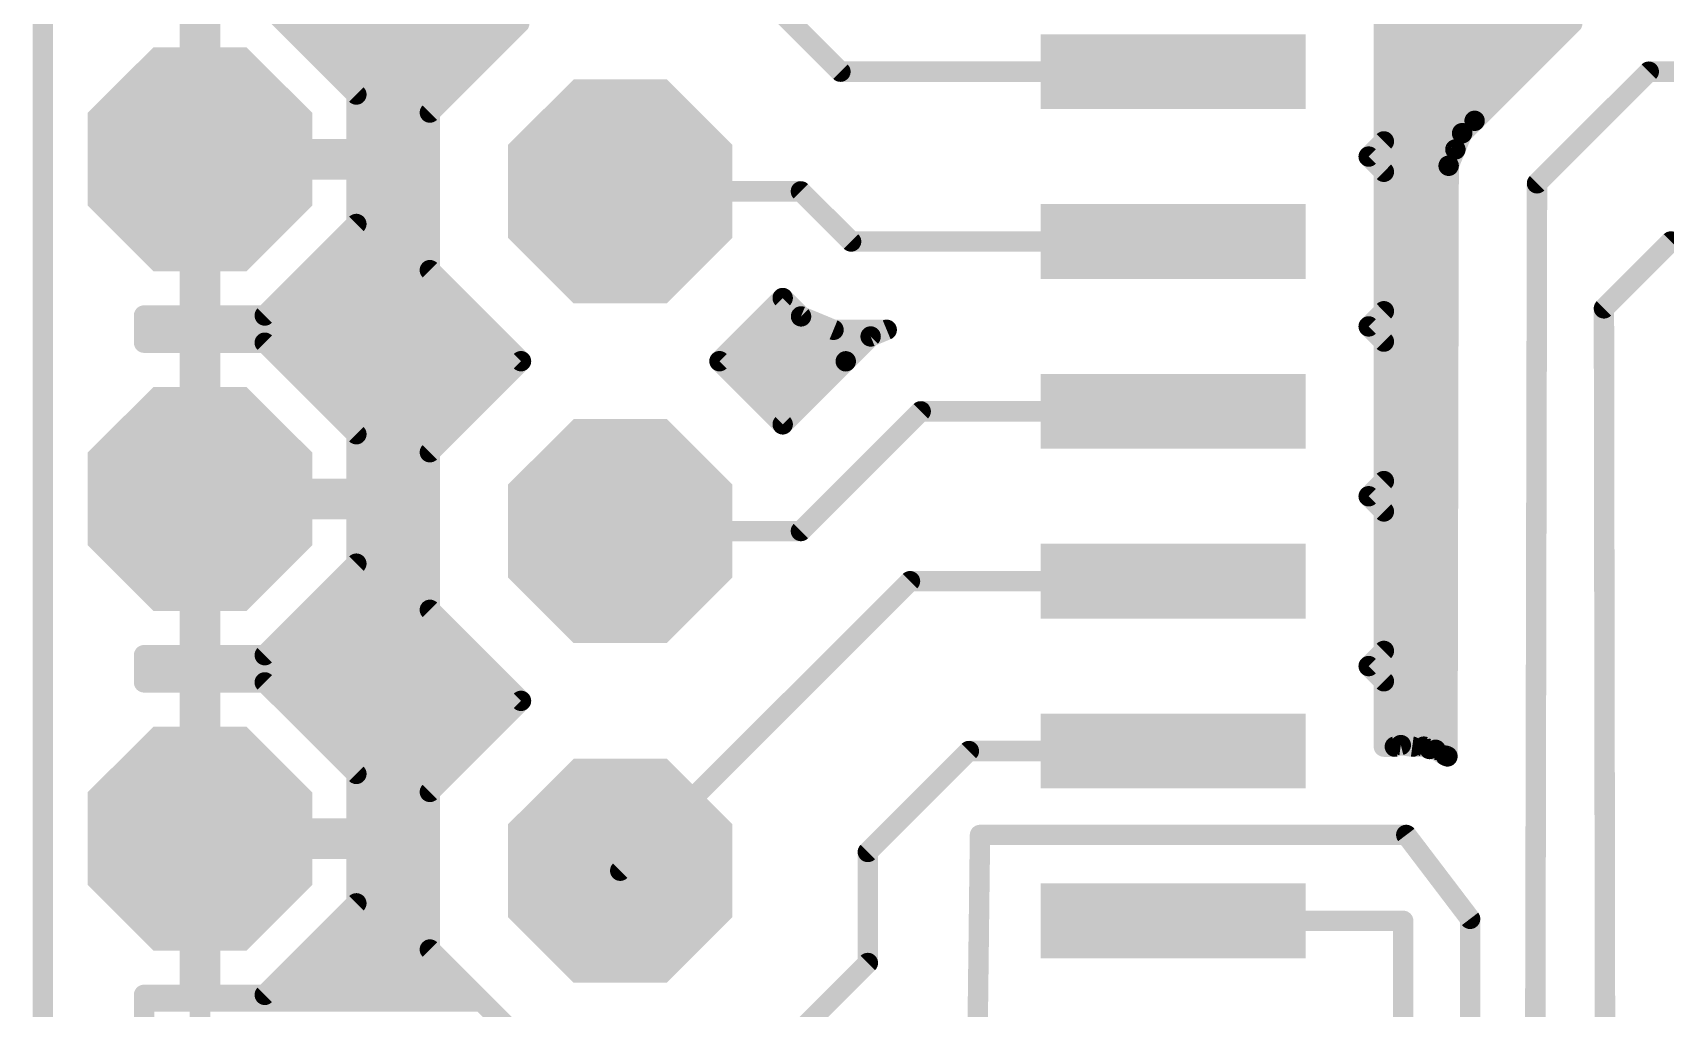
# Model space of a CAD drawing. Extents: x -10.4 to 51.9, y -1.7 to 39.2.
# Drawn here: x 0.26 to 12.46, y 8.33 to 15.63 of the extents above; entities that cross this region are included whole.
import ezdxf

# ---------------------------------------------------------------- set-up
doc = ezdxf.new("R2010")
doc.units = 0
doc.layers.add('1', color=14, linetype='CONTINUOUS')
doc.layers.add('17', color=94, linetype='CONTINUOUS')

# ---------------------------------------------------------------- blocks, each defined once
blk = doc.blocks.new('OCTAGONP')
at = {"const_width": 0.5}
blk.add_lwpolyline([(-0.25, -0.1036), (-0.25, 0.1036), (-0.1036, 0.25), (0.1036, 0.25), (0.25, 0.1036), (0.25, -0.1036), (0.1036, -0.25), (-0.1036, -0.25), (-0.25, -0.1036), (-0.25, 0.1036)], dxfattribs=at)
blk = doc.blocks.new('RECT')
blk.add_solid([(-0.5, -0.5), (0.5, -0.5), (-0.5, 0.5), (0.5, 0.5)])

msp = doc.modelspace()

# ---------------------------------------------------------------- linework, layer by layer
at = {"layer": '1', "const_width": 0.1524}
for points in [[(0.3359, 0.96), (0.3359, 21)], [(1.51, 14.68), (1.51, 17.22)], [(4.65, 16.98), (6.295, 15.335)], [(1.4338, 14.7562), (1.4338, 15.8484)], [(1.5862, 15.8484), (1.5862, 14.7562)], [(2.6784, 15.164), (1.994, 15.8484)], [(10.3558, 14.8136), (10.3558, 15.8564)], [(1.4338, 15.6972), (1.5862, 15.6972)], [(2.1452, 15.6972), (3.8956, 15.6972)], [(3.9084, 15.71), (3.2276, 15.0292)], [(10.3558, 15.6972), (11.7633, 15.6972)], [(11.7751, 15.7091), (11.0336, 14.9675)], [(1.4338, 15.5448), (1.5862, 15.5448)], [(2.2976, 15.5448), (3.7432, 15.5448)], [(10.3558, 15.5448), (11.6109, 15.5448)], [(1.4338, 15.3924), (1.5862, 15.3924)], [(2.45, 15.3924), (3.5908, 15.3924)], [(6.295, 15.335), (8.781, 15.335)], [(10.3558, 15.3924), (11.4585, 15.3924)], [(11.5, 14.5), (12.335, 15.335)], [(12.335, 15.335), (18.179, 15.335)], [(1.4338, 15.24), (1.5862, 15.24)], [(2.6024, 15.24), (3.4384, 15.24)], [(10.3558, 15.24), (11.3061, 15.24)], [(1.4338, 15.0876), (1.5862, 15.0876)], [(2.6784, 14.7562), (2.6784, 15.164)], [(2.6784, 15.0876), (3.286, 15.0876)], [(10.3558, 15.0876), (11.1537, 15.0876)], [(1.4338, 14.9352), (1.5862, 14.9352)], [(2.6784, 14.9352), (3.2276, 14.9352)], [(3.2276, 15.0292), (3.2276, 13.8508)], [(10.3558, 14.9352), (11.0011, 14.9352)], [(11.0336, 14.9675), (10.9409, 14.8752)], [(10.2422, 14.7), (10.3558, 14.8136)], [(10.9401, 14.8741), (10.8901, 14.7533)], [(10.9406, 14.8746), (10.9401, 14.8741)], [(10.9409, 14.8752), (10.9406, 14.8746)], [(1.4338, 14.7828), (1.5862, 14.7828)], [(1.5862, 14.7562), (1.4338, 14.7562)], [(1.5862, 14.6038), (1.5862, 14.7562)], [(1.5862, 14.7562), (2.6784, 14.7562)], [(2.6784, 14.7828), (3.2276, 14.7828)], [(10.3558, 14.5864), (10.2422, 14.7)], [(10.325, 14.7828), (10.9023, 14.7828)], [(10.8901, 14.7533), (10.8399, 14.6327)], [(1.4338, 13.5116), (1.4338, 14.6038)], [(1.4338, 14.6038), (1.5862, 14.6038)], [(1.51, 12.14), (1.51, 14.68)], [(1.5862, 14.6304), (3.2276, 14.6304)], [(1.5862, 14.6038), (1.5862, 13.5116)], [(2.6784, 14.6038), (1.5862, 14.6038)], [(2.6784, 14.196), (2.6784, 14.6038)], [(10.3118, 14.6304), (10.8396, 14.6304)], [(10.3558, 13.5436), (10.3558, 14.5864)], [(10.8399, 14.632), (10.8396, 14.6314)], [(10.8396, 14.6314), (10.8396, 14.5009)], [(10.8399, 14.6327), (10.8399, 14.632)], [(1.4338, 14.478), (1.5862, 14.478)], [(2.6784, 14.478), (3.2276, 14.478)], [(10.3558, 14.478), (10.8396, 14.478)], [(10.8396, 14.5009), (10.8308, 10.2147)], [(11.4769, 3.2778), (11.5, 14.5)], [(1.4338, 14.3256), (1.5862, 14.3256)], [(2.6784, 14.3256), (3.2276, 14.3256)], [(4.65, 14.44), (6, 14.44)], [(6, 14.44), (6.375, 14.065)], [(10.3558, 14.3256), (10.8392, 14.3256)], [(1.4338, 14.1732), (1.5862, 14.1732)], [(1.994, 13.5116), (2.6784, 14.196)], [(2.6556, 14.1732), (3.2276, 14.1732)], [(10.3558, 14.1732), (10.8389, 14.1732)], [(1.4338, 14.0208), (1.5862, 14.0208)], [(2.5032, 14.0208), (3.2276, 14.0208)], [(6.375, 14.065), (8.781, 14.065)], [(10.3558, 14.0208), (10.8386, 14.0208)], [(12.5, 14.065), (12, 13.565)], [(18.179, 14.065), (12.5, 14.065)], [(1.4338, 13.8684), (1.5862, 13.8684)], [(2.3508, 13.8684), (3.2276, 13.8684)], [(3.2276, 13.8508), (3.9084, 13.17)], [(10.3558, 13.8684), (10.8383, 13.8684)], [(1.4338, 13.716), (1.5862, 13.716)], [(2.1984, 13.716), (3.3624, 13.716)], [(10.3558, 13.716), (10.838, 13.716)], [(5.3916, 13.17), (5.8638, 13.6422)], [(5.8638, 13.6422), (6.0009, 13.5051)], [(1.0922, 13.3084), (1.0922, 13.5116)], [(1.0922, 13.5116), (1.4338, 13.5116)], [(1.4338, 13.5636), (1.5862, 13.5636)], [(1.5862, 13.5116), (1.994, 13.5116)], [(2.046, 13.5636), (3.5148, 13.5636)], [(5.7852, 13.5636), (5.9425, 13.5636)], [(6.0009, 13.5051), (6.2436, 13.4046)], [(10.2422, 13.43), (10.3558, 13.5436)], [(10.3558, 13.5636), (10.8377, 13.5636)], [(12, 13.565), (12.0193, 0.6335)], [(1.0922, 13.4112), (3.6672, 13.4112)], [(5.6328, 13.4112), (6.2277, 13.4112)], [(6.2436, 13.4046), (6.641, 13.4046)], [(6.5209, 13.3549), (6.3351, 13.1691)], [(6.641, 13.4046), (6.5209, 13.3549)], [(10.3558, 13.3164), (10.2422, 13.43)], [(10.261, 13.4112), (10.8374, 13.4112)], [(1.4338, 13.3084), (1.0922, 13.3084)], [(1.4338, 12.2162), (1.4338, 13.3084)], [(1.4338, 13.2588), (1.5862, 13.2588)], [(1.994, 13.3084), (1.5862, 13.3084)], [(1.5862, 13.3084), (1.5862, 12.2162)], [(2.6784, 12.624), (1.994, 13.3084)], [(2.0436, 13.2588), (3.8196, 13.2588)], [(5.4804, 13.2588), (6.4249, 13.2588)], [(10.3558, 12.2736), (10.3558, 13.3164)], [(10.3558, 13.2588), (10.837, 13.2588)], [(1.4338, 13.1064), (1.5862, 13.1064)], [(2.196, 13.1064), (3.8448, 13.1064)], [(3.9084, 13.17), (3.2276, 12.4892)], [(5.8638, 12.6978), (5.3916, 13.17)], [(5.4552, 13.1064), (6.2725, 13.1064)], [(6.3351, 13.1691), (5.8638, 12.6978)], [(10.3558, 13.1064), (10.8367, 13.1064)], [(1.4338, 12.954), (1.5862, 12.954)], [(2.3484, 12.954), (3.6924, 12.954)], [(5.6076, 12.954), (6.1201, 12.954)], [(10.3558, 12.954), (10.8364, 12.954)], [(1.4338, 12.8016), (1.5862, 12.8016)], [(2.5008, 12.8016), (3.54, 12.8016)], [(5.76, 12.8016), (5.9677, 12.8016)], [(6, 11.9), (6.895, 12.795)], [(6.895, 12.795), (8.781, 12.795)], [(10.3558, 12.8016), (10.8361, 12.8016)], [(1.4338, 12.6492), (1.5862, 12.6492)], [(2.6532, 12.6492), (3.3876, 12.6492)], [(2.6784, 12.2162), (2.6784, 12.624)], [(10.3558, 12.6492), (10.8358, 12.6492)], [(1.4338, 12.4968), (1.5862, 12.4968)], [(2.6784, 12.4968), (3.2352, 12.4968)], [(3.2276, 12.4892), (3.2276, 11.3108)], [(10.3558, 12.4968), (10.8355, 12.4968)], [(1.4338, 12.3444), (1.5862, 12.3444)], [(2.6784, 12.3444), (3.2276, 12.3444)], [(10.2422, 12.16), (10.3558, 12.2736)], [(10.3558, 12.3444), (10.8352, 12.3444)], [(1.5862, 12.2162), (1.4338, 12.2162)], [(1.51, 9.6), (1.51, 12.14)], [(1.5862, 12.0638), (1.5862, 12.2162)], [(1.5862, 12.2162), (2.6784, 12.2162)], [(1.5862, 12.192), (3.2276, 12.192)], [(10.3558, 12.0464), (10.2422, 12.16)], [(10.2742, 12.192), (10.8348, 12.192)], [(1.4338, 10.9716), (1.4338, 12.0638)], [(1.4338, 12.0638), (1.5862, 12.0638)], [(1.4338, 12.0396), (1.5862, 12.0396)], [(1.5862, 12.0638), (1.5862, 10.9716)], [(2.6784, 12.0638), (1.5862, 12.0638)], [(2.6784, 11.656), (2.6784, 12.0638)], [(2.6784, 12.0396), (3.2276, 12.0396)], [(10.3558, 11.0036), (10.3558, 12.0464)], [(10.3558, 12.0396), (10.8345, 12.0396)], [(1.4338, 11.8872), (1.5862, 11.8872)], [(2.6784, 11.8872), (3.2276, 11.8872)], [(4.65, 11.9), (6, 11.9)], [(10.3558, 11.8872), (10.8342, 11.8872)], [(1.4338, 11.7348), (1.5862, 11.7348)], [(1.994, 10.9716), (2.6784, 11.656)], [(2.6784, 11.7348), (3.2276, 11.7348)], [(10.3558, 11.7348), (10.8339, 11.7348)], [(1.4338, 11.5824), (1.5862, 11.5824)], [(2.6048, 11.5824), (3.2276, 11.5824)], [(4.65, 9.36), (6.815, 11.525)], [(6.815, 11.525), (8.781, 11.525)], [(10.3558, 11.5824), (10.8336, 11.5824)], [(1.4338, 11.43), (1.5862, 11.43)], [(2.4524, 11.43), (3.2276, 11.43)], [(10.3558, 11.43), (10.8333, 11.43)], [(1.4338, 11.2776), (1.5862, 11.2776)], [(2.3, 11.2776), (3.2608, 11.2776)], [(3.2276, 11.3108), (3.9084, 10.63)], [(10.3558, 11.2776), (10.833, 11.2776)], [(1.4338, 11.1252), (1.5862, 11.1252)], [(2.1476, 11.1252), (3.4132, 11.1252)], [(10.3558, 11.1252), (10.8326, 11.1252)], [(1.0922, 10.7684), (1.0922, 10.9716)], [(1.0922, 10.9716), (1.4338, 10.9716)], [(1.4338, 10.9728), (1.5862, 10.9728)], [(1.5862, 10.9716), (1.994, 10.9716)], [(1.9952, 10.9728), (3.5656, 10.9728)], [(10.2422, 10.89), (10.3558, 11.0036)], [(10.325, 10.9728), (10.8323, 10.9728)], [(1.0922, 10.8204), (3.718, 10.8204)], [(10.3558, 10.7764), (10.2422, 10.89)], [(10.3118, 10.8204), (10.832, 10.8204)], [(1.4338, 10.7684), (1.0922, 10.7684)], [(1.4338, 9.6762), (1.4338, 10.7684)], [(1.4338, 10.668), (1.5862, 10.668)], [(1.994, 10.7684), (1.5862, 10.7684)], [(1.5862, 10.7684), (1.5862, 9.6762)], [(2.6784, 10.084), (1.994, 10.7684)], [(2.0944, 10.668), (3.8704, 10.668)], [(10.3558, 10.2877), (10.3558, 10.7764)], [(10.3558, 10.668), (10.8317, 10.668)], [(3.9084, 10.63), (3.2276, 9.9492)], [(1.4338, 10.5156), (1.5862, 10.5156)], [(2.2468, 10.5156), (3.794, 10.5156)], [(10.3558, 10.5156), (10.8314, 10.5156)], [(1.4338, 10.3632), (1.5862, 10.3632)], [(2.3992, 10.3632), (3.6416, 10.3632)], [(10.3558, 10.3632), (10.8311, 10.3632)], [(10.4822, 10.2994), (10.4377, 10.2877)], [(10.5679, 10.2877), (10.4822, 10.2994)], [(1.4338, 10.2108), (1.5862, 10.2108)], [(2.5516, 10.2108), (3.4892, 10.2108)], [(6.5, 9.5), (7.255, 10.255)], [(7.255, 10.255), (8.781, 10.255)], [(10.4377, 10.2877), (10.3558, 10.2877)], [(10.6545, 10.2877), (10.5679, 10.2877)], [(10.697, 10.2701), (10.6545, 10.2877)], [(10.7425, 10.2639), (10.697, 10.2701)], [(10.8173, 10.2203), (10.7425, 10.2639)], [(10.8308, 10.2147), (10.8173, 10.2203)], [(1.4338, 10.0584), (1.5862, 10.0584)], [(2.6784, 9.6762), (2.6784, 10.084)], [(2.6784, 10.0584), (3.3368, 10.0584)], [(3.2276, 9.9492), (3.2276, 8.7708)], [(1.4338, 9.906), (1.5862, 9.906)], [(2.6784, 9.906), (3.2276, 9.906)], [(1.4338, 9.7536), (1.5862, 9.7536)], [(2.6784, 9.7536), (3.2276, 9.7536)], [(1.5862, 9.6762), (1.4338, 9.6762)], [(1.51, 7.06), (1.51, 9.6)], [(1.5862, 9.5238), (1.5862, 9.6762)], [(1.5862, 9.6762), (2.6784, 9.6762)], [(1.5862, 9.6012), (3.2276, 9.6012)], [(7.338, 9.6273), (7.3148, 7.715)], [(10.5232, 9.6273), (7.338, 9.6273)], [(11, 9), (10.5232, 9.6273)], [(1.4338, 8.4316), (1.4338, 9.5238)], [(1.4338, 9.5238), (1.5862, 9.5238)], [(1.4338, 9.4488), (1.5862, 9.4488)], [(1.5862, 9.5238), (1.5862, 8.4316)], [(2.6784, 9.5238), (1.5862, 9.5238)], [(2.6784, 9.116), (2.6784, 9.5238)], [(2.6784, 9.4488), (3.2276, 9.4488)], [(6.5, 8.67), (6.5, 9.5)], [(1.4338, 9.2964), (1.5862, 9.2964)], [(2.6784, 9.2964), (3.2276, 9.2964)], [(1.4338, 9.144), (1.5862, 9.144)], [(1.994, 8.4316), (2.6784, 9.116)], [(2.6784, 9.144), (3.2276, 9.144)], [(1.4338, 8.9916), (1.5862, 8.9916)], [(2.554, 8.9916), (3.2276, 8.9916)], [(10.5, 8.985), (8.781, 8.985)], [(10.5, 4.78), (10.5, 8.985)], [(11, 4.0279), (11, 9)], [(1.4338, 8.8392), (1.5862, 8.8392)], [(2.4016, 8.8392), (3.2276, 8.8392)], [(3.2276, 8.7708), (3.9084, 8.09)], [(1.4338, 8.6868), (1.5862, 8.6868)], [(2.2492, 8.6868), (3.3116, 8.6868)], [(4.65, 6.82), (6.5, 8.67)], [(1.4338, 8.5344), (1.5862, 8.5344)], [(2.0968, 8.5344), (3.464, 8.5344)], [(1.0922, 8.2284), (1.0922, 8.4316)], [(1.0922, 8.4316), (1.4338, 8.4316)], [(1.0922, 8.382), (3.6164, 8.382)], [(1.5862, 8.4316), (1.994, 8.4316)]]:
    msp.add_lwpolyline(points, dxfattribs=at)
at = {"layer": '1', "const_width": 0.0762}
for points in [[(1.4338, 15.7353, 1), (1.4338, 15.6591)], [(1.5862, 15.6591, 1), (1.5862, 15.7353)], [(2.1452, 15.7353, 1), (2.1452, 15.6591)], [(3.8956, 15.6591, 1), (3.8956, 15.7353)], [(10.3558, 15.7353, 1), (10.3558, 15.6591)], [(11.7633, 15.6591, 1), (11.7633, 15.7353)], [(1.4338, 15.5829, 1), (1.4338, 15.5067)], [(1.5862, 15.5067, 1), (1.5862, 15.5829)], [(2.2976, 15.5829, 1), (2.2976, 15.5067)], [(3.7432, 15.5067, 1), (3.7432, 15.5829)], [(10.3558, 15.5829, 1), (10.3558, 15.5067)], [(11.6109, 15.5067, 1), (11.6109, 15.5829)], [(1.4338, 15.4305, 1), (1.4338, 15.3543)], [(1.5862, 15.3543, 1), (1.5862, 15.4305)], [(2.45, 15.4305, 1), (2.45, 15.3543)], [(3.5908, 15.3543, 1), (3.5908, 15.4305)], [(6.295, 15.3731, 1), (6.295, 15.2969)], [(6.2681, 15.3081, 1), (6.3219, 15.3619)], [(8.781, 15.2969, 1), (8.781, 15.3731)], [(10.3558, 15.4305, 1), (10.3558, 15.3543)], [(11.4585, 15.3543, 1), (11.4585, 15.4305)], [(12.335, 15.3731, 1), (12.335, 15.2969)], [(12.3619, 15.3081, 1), (12.3081, 15.3619)], [(1.4338, 15.2781, 1), (1.4338, 15.2019)], [(1.5862, 15.2019, 1), (1.5862, 15.2781)], [(2.6024, 15.2781, 1), (2.6024, 15.2019)], [(3.4384, 15.2019, 1), (3.4384, 15.2781)], [(10.3558, 15.2781, 1), (10.3558, 15.2019)], [(11.3061, 15.2019, 1), (11.3061, 15.2781)], [(1.4338, 15.1257, 1), (1.4338, 15.0495)], [(1.5862, 15.0495, 1), (1.5862, 15.1257)], [(2.7165, 15.164, 1), (2.6403, 15.164)], [(2.6784, 15.1257, 1), (2.6784, 15.0495)], [(2.6515, 15.137, 1), (2.7053, 15.1909)], [(3.286, 15.0495, 1), (3.286, 15.1257)], [(10.3558, 15.1257, 1), (10.3558, 15.0495)], [(11.1537, 15.0495, 1), (11.1537, 15.1257)], [(1.4338, 14.9733, 1), (1.4338, 14.8971)], [(1.5862, 14.8971, 1), (1.5862, 14.9733)], [(2.6784, 14.9733, 1), (2.6784, 14.8971)], [(3.2657, 15.0292, 1), (3.1895, 15.0292)], [(3.2007, 15.0561, 1), (3.2545, 15.0022)], [(3.2276, 14.8971, 1), (3.2276, 14.9733)], [(10.3558, 14.9733, 1), (10.3558, 14.8971)], [(11.0067, 14.9945, 1), (11.0605, 14.9406)], [(11.0011, 14.8971, 1), (11.0011, 14.9733)], [(11.0605, 14.9405, 1), (11.0067, 14.9945)], [(10.3827, 14.7867, 1), (10.3289, 14.8406)], [(10.9132, 14.901, 1), (10.9671, 14.8471)], [(10.9055, 14.8892, 1), (10.9758, 14.8599)], [(10.914, 14.9022, 1), (10.9678, 14.8482)], [(10.9753, 14.8595, 1), (10.9049, 14.8887)], [(10.9761, 14.8606, 1), (10.9057, 14.8899)], [(10.9676, 14.8476, 1), (10.9137, 14.9015)], [(1.4338, 14.8209, 1), (1.4338, 14.7447)], [(1.4338, 14.7943, 1), (1.4338, 14.7181)], [(1.3957, 14.7562, 1), (1.4719, 14.7562)], [(1.6243, 14.7562, 1), (1.5481, 14.7562)], [(1.5862, 14.7943, 1), (1.5862, 14.7181)], [(1.5481, 14.7562, 1), (1.6243, 14.7562)], [(1.5862, 14.7447, 1), (1.5862, 14.8209)], [(1.5862, 14.7181, 1), (1.5862, 14.7943)], [(2.6784, 14.8209, 1), (2.6784, 14.7447)], [(2.6403, 14.7562, 1), (2.7165, 14.7562)], [(2.6784, 14.7181, 1), (2.6784, 14.7943)], [(3.2276, 14.7447, 1), (3.2276, 14.8209)], [(10.2691, 14.7269, 1), (10.2152, 14.6731)], [(10.2152, 14.7269, 1), (10.2691, 14.6731)], [(10.325, 14.8209, 1), (10.325, 14.7447)], [(10.3177, 14.8136, 1), (10.3939, 14.8136)], [(10.8549, 14.7679, 1), (10.9253, 14.7388)], [(10.9253, 14.7387, 1), (10.855, 14.768)], [(10.9023, 14.7447, 1), (10.9023, 14.8209)], [(1.4719, 14.6038, 1), (1.3957, 14.6038)], [(1.4338, 14.6419, 1), (1.4338, 14.5657)], [(1.5481, 14.68, 1), (1.4719, 14.68)], [(1.4719, 14.68, 1), (1.5481, 14.68)], [(1.5862, 14.6685, 1), (1.5862, 14.5923)], [(1.6243, 14.6038, 1), (1.5481, 14.6038)], [(1.5862, 14.6419, 1), (1.5862, 14.5657)], [(1.5481, 14.6038, 1), (1.6243, 14.6038)], [(1.5862, 14.5657, 1), (1.5862, 14.6419)], [(2.7165, 14.6038, 1), (2.6403, 14.6038)], [(2.6784, 14.5657, 1), (2.6784, 14.6419)], [(3.2276, 14.5923, 1), (3.2276, 14.6685)], [(10.3118, 14.6685, 1), (10.3118, 14.5923)], [(10.3939, 14.5864, 1), (10.3177, 14.5864)], [(10.3289, 14.5594, 1), (10.3827, 14.6133)], [(10.8777, 14.6314, 1), (10.8015, 14.6314)], [(10.8044, 14.646, 1), (10.8748, 14.6167)], [(10.878, 14.6327, 1), (10.8018, 14.6327)], [(10.8047, 14.6474, 1), (10.875, 14.6181)], [(10.8018, 14.632, 1), (10.878, 14.632)], [(10.875, 14.6174, 1), (10.8047, 14.6467)], [(10.8396, 14.5923, 1), (10.8396, 14.6685)], [(1.4338, 14.5161, 1), (1.4338, 14.4399)], [(1.5862, 14.4399, 1), (1.5862, 14.5161)], [(2.6784, 14.5161, 1), (2.6784, 14.4399)], [(3.2276, 14.4399, 1), (3.2276, 14.5161)], [(10.3558, 14.5161, 1), (10.3558, 14.4399)], [(10.8777, 14.5008, 1), (10.8015, 14.501)], [(10.8015, 14.5009, 1), (10.8777, 14.5009)], [(10.8396, 14.4399, 1), (10.8396, 14.5161)], [(11.5381, 14.4999, 1), (11.4619, 14.5001)], [(11.4731, 14.5269, 1), (11.5269, 14.4731)], [(1.4338, 14.3637, 1), (1.4338, 14.2875)], [(1.5862, 14.2875, 1), (1.5862, 14.3637)], [(2.6784, 14.3637, 1), (2.6784, 14.2875)], [(3.2276, 14.2875, 1), (3.2276, 14.3637)], [(4.65, 14.4781, 1), (4.65, 14.4019)], [(6.0269, 14.4669, 1), (5.9731, 14.4131)], [(6, 14.4019, 1), (6, 14.4781)], [(10.3558, 14.3637, 1), (10.3558, 14.2875)], [(10.8392, 14.2875, 1), (10.8392, 14.3637)], [(1.4338, 14.2113, 1), (1.4338, 14.1351)], [(1.5862, 14.1351, 1), (1.5862, 14.2113)], [(2.6556, 14.2113, 1), (2.6556, 14.1351)], [(2.6403, 14.196, 1), (2.7165, 14.196)], [(2.7053, 14.1691, 1), (2.6515, 14.223)], [(3.2276, 14.1351, 1), (3.2276, 14.2113)], [(10.3558, 14.2113, 1), (10.3558, 14.1351)], [(10.8389, 14.1351, 1), (10.8389, 14.2113)], [(1.4338, 14.0589, 1), (1.4338, 13.9827)], [(1.5862, 13.9827, 1), (1.5862, 14.0589)], [(2.5032, 14.0589, 1), (2.5032, 13.9827)], [(3.2276, 13.9827, 1), (3.2276, 14.0589)], [(6.375, 14.1031, 1), (6.375, 14.0269)], [(6.3481, 14.0381, 1), (6.4019, 14.0919)], [(8.781, 14.0269, 1), (8.781, 14.1031)], [(10.3558, 14.0589, 1), (10.3558, 13.9827)], [(10.8386, 13.9827, 1), (10.8386, 14.0589)], [(12.5, 14.1031, 1), (12.5, 14.0269)], [(12.5269, 14.0381, 1), (12.4731, 14.0919)], [(1.4338, 13.9065, 1), (1.4338, 13.8303)], [(1.5862, 13.8303, 1), (1.5862, 13.9065)], [(2.3508, 13.9065, 1), (2.3508, 13.8303)], [(3.2545, 13.8778, 1), (3.2007, 13.8239)], [(3.2276, 13.8303, 1), (3.2276, 13.9065)], [(10.3558, 13.9065, 1), (10.3558, 13.8303)], [(10.8383, 13.8303, 1), (10.8383, 13.9065)], [(1.4338, 13.7541, 1), (1.4338, 13.6779)], [(1.5862, 13.6779, 1), (1.5862, 13.7541)], [(2.1984, 13.7541, 1), (2.1984, 13.6779)], [(3.1895, 13.8508, 1), (3.2657, 13.8508)], [(3.3624, 13.6779, 1), (3.3624, 13.7541)], [(10.3558, 13.7541, 1), (10.3558, 13.6779)], [(10.838, 13.6779, 1), (10.838, 13.7541)], [(5.8908, 13.6692, 1), (5.8369, 13.6153)], [(5.8908, 13.6153, 1), (5.8369, 13.6692)], [(1.1303, 13.5116, 1), (1.0541, 13.5116)], [(1.0922, 13.5497, 1), (1.0922, 13.4735)], [(1.4338, 13.6017, 1), (1.4338, 13.5255)], [(1.3957, 13.5116, 1), (1.4719, 13.5116)], [(1.4338, 13.4735, 1), (1.4338, 13.5497)], [(1.5862, 13.5497, 1), (1.5862, 13.4735)], [(1.5481, 13.5116, 1), (1.6243, 13.5116)], [(1.5862, 13.5255, 1), (1.5862, 13.6017)], [(1.967, 13.5385, 1), (2.0209, 13.4847)], [(1.994, 13.4735, 1), (1.994, 13.5497)], [(2.046, 13.6017, 1), (2.046, 13.5255)], [(3.5148, 13.5255, 1), (3.5148, 13.6017)], [(5.7852, 13.6017, 1), (5.7852, 13.5255)], [(5.9425, 13.5255, 1), (5.9425, 13.6017)], [(6.0155, 13.5403, 1), (5.9863, 13.4699)], [(5.974, 13.4782, 1), (6.0279, 13.5321)], [(10.3558, 13.6017, 1), (10.3558, 13.5255)], [(10.3177, 13.5436, 1), (10.3939, 13.5436)], [(10.3827, 13.5167, 1), (10.3289, 13.5706)], [(10.8377, 13.5255, 1), (10.8377, 13.6017)], [(12.0381, 13.5651, 1), (11.9619, 13.5649)], [(11.9731, 13.5919, 1), (12.0269, 13.5381)], [(1.0922, 13.4493, 1), (1.0922, 13.3731)], [(3.6672, 13.3731, 1), (3.6672, 13.4493)], [(5.6328, 13.4493, 1), (5.6328, 13.3731)], [(6.2436, 13.4427, 1), (6.2436, 13.3665)], [(6.2277, 13.3731, 1), (6.2277, 13.4493)], [(6.2291, 13.3694, 1), (6.2582, 13.4398)], [(6.5063, 13.3901, 1), (6.5355, 13.3197)], [(6.5479, 13.3279, 1), (6.494, 13.3818)], [(6.6556, 13.3694, 1), (6.6264, 13.4398)], [(6.641, 13.3665, 1), (6.641, 13.4427)], [(10.2691, 13.4569, 1), (10.2152, 13.4031)], [(10.2152, 13.4569, 1), (10.2691, 13.4031)], [(10.261, 13.4493, 1), (10.261, 13.3731)], [(10.8374, 13.3731, 1), (10.8374, 13.4493)], [(1.0922, 13.3465, 1), (1.0922, 13.2703)], [(1.0541, 13.3084, 1), (1.1303, 13.3084)], [(1.4719, 13.3084, 1), (1.3957, 13.3084)], [(1.4338, 13.2969, 1), (1.4338, 13.2207)], [(1.4338, 13.2703, 1), (1.4338, 13.3465)], [(1.5862, 13.3465, 1), (1.5862, 13.2703)], [(1.6243, 13.3084, 1), (1.5481, 13.3084)], [(1.5862, 13.2207, 1), (1.5862, 13.2969)], [(2.0209, 13.3353, 1), (1.967, 13.2815)], [(1.994, 13.2703, 1), (1.994, 13.3465)], [(2.0436, 13.2969, 1), (2.0436, 13.2207)], [(3.8196, 13.2207, 1), (3.8196, 13.2969)], [(5.4804, 13.2969, 1), (5.4804, 13.2207)], [(6.4249, 13.2207, 1), (6.4249, 13.2969)], [(10.3939, 13.3164, 1), (10.3177, 13.3164)], [(10.3558, 13.2969, 1), (10.3558, 13.2207)], [(10.3289, 13.2894, 1), (10.3827, 13.3433)], [(10.837, 13.2207, 1), (10.837, 13.2969)], [(1.4338, 13.1445, 1), (1.4338, 13.0683)], [(1.5862, 13.0683, 1), (1.5862, 13.1445)], [(2.196, 13.1445, 1), (2.196, 13.0683)], [(3.8448, 13.0683, 1), (3.8448, 13.1445)], [(3.9354, 13.1431, 1), (3.8815, 13.1969)], [(3.8815, 13.1431, 1), (3.9354, 13.1969)], [(5.4185, 13.1969, 1), (5.3646, 13.1431)], [(5.3646, 13.1969, 1), (5.4185, 13.1431)], [(5.4552, 13.1445, 1), (5.4552, 13.0683)], [(6.2725, 13.0683, 1), (6.2725, 13.1445)], [(6.3082, 13.196, 1), (6.3621, 13.1421)], [(6.3621, 13.1421, 1), (6.3082, 13.196)], [(10.3558, 13.1445, 1), (10.3558, 13.0683)], [(10.8367, 13.0683, 1), (10.8367, 13.1445)], [(1.4338, 12.9921, 1), (1.4338, 12.9159)], [(1.5862, 12.9159, 1), (1.5862, 12.9921)], [(2.3484, 12.9921, 1), (2.3484, 12.9159)], [(3.6924, 12.9159, 1), (3.6924, 12.9921)], [(5.6076, 12.9921, 1), (5.6076, 12.9159)], [(6.1201, 12.9159, 1), (6.1201, 12.9921)], [(10.3558, 12.9921, 1), (10.3558, 12.9159)], [(10.8364, 12.9159, 1), (10.8364, 12.9921)], [(1.4338, 12.8397, 1), (1.4338, 12.7635)], [(1.5862, 12.7635, 1), (1.5862, 12.8397)], [(2.5008, 12.8397, 1), (2.5008, 12.7635)], [(3.54, 12.7635, 1), (3.54, 12.8397)], [(5.76, 12.8397, 1), (5.76, 12.7635)], [(5.9677, 12.7635, 1), (5.9677, 12.8397)], [(6.895, 12.8331, 1), (6.895, 12.7569)], [(6.9219, 12.7681, 1), (6.8681, 12.8219)], [(8.781, 12.7569, 1), (8.781, 12.8331)], [(10.3558, 12.8397, 1), (10.3558, 12.7635)], [(10.8361, 12.7635, 1), (10.8361, 12.8397)], [(1.4338, 12.6873, 1), (1.4338, 12.6111)], [(1.5862, 12.6111, 1), (1.5862, 12.6873)], [(2.6532, 12.6873, 1), (2.6532, 12.6111)], [(2.7165, 12.624, 1), (2.6403, 12.624)], [(2.6515, 12.597, 1), (2.7053, 12.6509)], [(3.3876, 12.6111, 1), (3.3876, 12.6873)], [(5.8369, 12.7247, 1), (5.8908, 12.6708)], [(5.8369, 12.6708, 1), (5.8908, 12.7247)], [(10.3558, 12.6873, 1), (10.3558, 12.6111)], [(10.8358, 12.6111, 1), (10.8358, 12.6873)], [(1.4338, 12.5349, 1), (1.4338, 12.4587)], [(1.5862, 12.4587, 1), (1.5862, 12.5349)], [(2.6784, 12.5349, 1), (2.6784, 12.4587)], [(3.2657, 12.4892, 1), (3.1895, 12.4892)], [(3.2352, 12.4587, 1), (3.2352, 12.5349)], [(10.3558, 12.5349, 1), (10.3558, 12.4587)], [(10.8355, 12.4587, 1), (10.8355, 12.5349)], [(3.2007, 12.5161, 1), (3.2545, 12.4622)], [(1.4338, 12.3825, 1), (1.4338, 12.3063)], [(1.5862, 12.3063, 1), (1.5862, 12.3825)], [(2.6784, 12.3825, 1), (2.6784, 12.3063)], [(3.2276, 12.3063, 1), (3.2276, 12.3825)], [(10.3558, 12.3825, 1), (10.3558, 12.3063)], [(10.3827, 12.2467, 1), (10.3289, 12.3006)], [(10.8352, 12.3063, 1), (10.8352, 12.3825)], [(1.4338, 12.2543, 1), (1.4338, 12.1781)], [(1.3957, 12.2162, 1), (1.4719, 12.2162)], [(1.5481, 12.14, 1), (1.4719, 12.14)], [(1.6243, 12.2162, 1), (1.5481, 12.2162)], [(1.5862, 12.2543, 1), (1.5862, 12.1781)], [(1.5862, 12.2301, 1), (1.5862, 12.1539)], [(1.5481, 12.2162, 1), (1.6243, 12.2162)], [(1.5862, 12.1781, 1), (1.5862, 12.2543)], [(2.6403, 12.2162, 1), (2.7165, 12.2162)], [(2.6784, 12.1781, 1), (2.6784, 12.2543)], [(3.2276, 12.1539, 1), (3.2276, 12.2301)], [(10.2691, 12.1869, 1), (10.2152, 12.1331)], [(10.2152, 12.1869, 1), (10.2691, 12.1331)], [(10.2742, 12.2301, 1), (10.2742, 12.1539)], [(10.3177, 12.2736, 1), (10.3939, 12.2736)], [(10.8348, 12.1539, 1), (10.8348, 12.2301)], [(1.4719, 12.0638, 1), (1.3957, 12.0638)], [(1.4338, 12.1019, 1), (1.4338, 12.0257)], [(1.4338, 12.0777, 1), (1.4338, 12.0015)], [(1.4719, 12.14, 1), (1.5481, 12.14)], [(1.6243, 12.0638, 1), (1.5481, 12.0638)], [(1.5862, 12.1019, 1), (1.5862, 12.0257)], [(1.5481, 12.0638, 1), (1.6243, 12.0638)], [(1.5862, 12.0257, 1), (1.5862, 12.1019)], [(1.5862, 12.0015, 1), (1.5862, 12.0777)], [(2.7165, 12.0638, 1), (2.6403, 12.0638)], [(2.6784, 12.0777, 1), (2.6784, 12.0015)], [(2.6784, 12.0257, 1), (2.6784, 12.1019)], [(3.2276, 12.0015, 1), (3.2276, 12.0777)], [(10.3939, 12.0464, 1), (10.3177, 12.0464)], [(10.3558, 12.0777, 1), (10.3558, 12.0015)], [(10.3289, 12.0194, 1), (10.3827, 12.0733)], [(10.8345, 12.0015, 1), (10.8345, 12.0777)], [(1.4338, 11.9253, 1), (1.4338, 11.8491)], [(1.5862, 11.8491, 1), (1.5862, 11.9253)], [(2.6784, 11.9253, 1), (2.6784, 11.8491)], [(3.2276, 11.8491, 1), (3.2276, 11.9253)], [(4.65, 11.9381, 1), (4.65, 11.8619)], [(5.9731, 11.9269, 1), (6.0269, 11.8731)], [(6, 11.8619, 1), (6, 11.9381)], [(10.3558, 11.9253, 1), (10.3558, 11.8491)], [(10.8342, 11.8491, 1), (10.8342, 11.9253)], [(1.4338, 11.7729, 1), (1.4338, 11.6967)], [(1.5862, 11.6967, 1), (1.5862, 11.7729)], [(2.6784, 11.7729, 1), (2.6784, 11.6967)], [(2.7053, 11.6291, 1), (2.6515, 11.683)], [(3.2276, 11.6967, 1), (3.2276, 11.7729)], [(10.3558, 11.7729, 1), (10.3558, 11.6967)], [(10.8339, 11.6967, 1), (10.8339, 11.7729)], [(1.4338, 11.6205, 1), (1.4338, 11.5443)], [(1.5862, 11.5443, 1), (1.5862, 11.6205)], [(2.6048, 11.6205, 1), (2.6048, 11.5443)], [(2.6403, 11.656, 1), (2.7165, 11.656)], [(3.2276, 11.5443, 1), (3.2276, 11.6205)], [(6.815, 11.5631, 1), (6.815, 11.4869)], [(6.8419, 11.4981, 1), (6.7881, 11.5519)], [(8.781, 11.4869, 1), (8.781, 11.5631)], [(10.3558, 11.6205, 1), (10.3558, 11.5443)], [(10.8336, 11.5443, 1), (10.8336, 11.6205)], [(1.4338, 11.4681, 1), (1.4338, 11.3919)], [(1.5862, 11.3919, 1), (1.5862, 11.4681)], [(2.4524, 11.4681, 1), (2.4524, 11.3919)], [(3.2276, 11.3919, 1), (3.2276, 11.4681)], [(10.3558, 11.4681, 1), (10.3558, 11.3919)], [(10.8333, 11.3919, 1), (10.8333, 11.4681)], [(1.4338, 11.3157, 1), (1.4338, 11.2395)], [(1.5862, 11.2395, 1), (1.5862, 11.3157)], [(2.3, 11.3157, 1), (2.3, 11.2395)], [(3.2545, 11.3378, 1), (3.2007, 11.2839)], [(3.1895, 11.3108, 1), (3.2657, 11.3108)], [(3.2608, 11.2395, 1), (3.2608, 11.3157)], [(10.3558, 11.3157, 1), (10.3558, 11.2395)], [(10.833, 11.2395, 1), (10.833, 11.3157)], [(1.4338, 11.1633, 1), (1.4338, 11.0871)], [(1.5862, 11.0871, 1), (1.5862, 11.1633)], [(2.1476, 11.1633, 1), (2.1476, 11.0871)], [(3.4132, 11.0871, 1), (3.4132, 11.1633)], [(10.3558, 11.1633, 1), (10.3558, 11.0871)], [(10.8326, 11.0871, 1), (10.8326, 11.1633)], [(1.1303, 10.9716, 1), (1.0541, 10.9716)], [(1.0922, 11.0097, 1), (1.0922, 10.9335)], [(1.4338, 11.0109, 1), (1.4338, 10.9347)], [(1.3957, 10.9716, 1), (1.4719, 10.9716)], [(1.4338, 10.9335, 1), (1.4338, 11.0097)], [(1.5862, 11.0097, 1), (1.5862, 10.9335)], [(1.5481, 10.9716, 1), (1.6243, 10.9716)], [(1.5862, 10.9347, 1), (1.5862, 11.0109)], [(1.967, 10.9985, 1), (2.0209, 10.9447)], [(1.9952, 11.0109, 1), (1.9952, 10.9347)], [(1.994, 10.9335, 1), (1.994, 11.0097)], [(3.5656, 10.9347, 1), (3.5656, 11.0109)], [(10.325, 11.0109, 1), (10.325, 10.9347)], [(10.3177, 11.0036, 1), (10.3939, 11.0036)], [(10.3827, 10.9767, 1), (10.3289, 11.0306)], [(10.8323, 10.9347, 1), (10.8323, 11.0109)], [(1.0922, 10.8585, 1), (1.0922, 10.7823)], [(3.718, 10.7823, 1), (3.718, 10.8585)], [(10.2691, 10.9169, 1), (10.2152, 10.8631)], [(10.2152, 10.9169, 1), (10.2691, 10.8631)], [(10.3118, 10.8585, 1), (10.3118, 10.7823)], [(10.832, 10.7823, 1), (10.832, 10.8585)], [(1.0922, 10.8065, 1), (1.0922, 10.7303)], [(1.0541, 10.7684, 1), (1.1303, 10.7684)], [(1.4719, 10.7684, 1), (1.3957, 10.7684)], [(1.4338, 10.7061, 1), (1.4338, 10.6299)], [(1.4338, 10.7303, 1), (1.4338, 10.8065)], [(1.5862, 10.8065, 1), (1.5862, 10.7303)], [(1.6243, 10.7684, 1), (1.5481, 10.7684)], [(1.5862, 10.6299, 1), (1.5862, 10.7061)], [(2.0209, 10.7953, 1), (1.967, 10.7415)], [(1.994, 10.7303, 1), (1.994, 10.8065)], [(2.0944, 10.7061, 1), (2.0944, 10.6299)], [(3.8704, 10.6299, 1), (3.8704, 10.7061)], [(10.3939, 10.7764, 1), (10.3177, 10.7764)], [(10.3558, 10.7061, 1), (10.3558, 10.6299)], [(10.3289, 10.7494, 1), (10.3827, 10.8033)], [(10.8317, 10.6299, 1), (10.8317, 10.7061)], [(3.9354, 10.6031, 1), (3.8815, 10.6569)], [(3.8815, 10.6031, 1), (3.9354, 10.6569)], [(1.4338, 10.5537, 1), (1.4338, 10.4775)], [(1.5862, 10.4775, 1), (1.5862, 10.5537)], [(2.2468, 10.5537, 1), (2.2468, 10.4775)], [(3.794, 10.4775, 1), (3.794, 10.5537)], [(10.3558, 10.5537, 1), (10.3558, 10.4775)], [(10.8314, 10.4775, 1), (10.8314, 10.5537)], [(1.4338, 10.4013, 1), (1.4338, 10.3251)], [(1.5862, 10.3251, 1), (1.5862, 10.4013)], [(2.3992, 10.4013, 1), (2.3992, 10.3251)], [(3.6416, 10.3251, 1), (3.6416, 10.4013)], [(10.3558, 10.4013, 1), (10.3558, 10.3251)], [(10.4873, 10.3371, 1), (10.477, 10.2616)], [(10.4918, 10.2625, 1), (10.4725, 10.3362)], [(10.8311, 10.3251, 1), (10.8311, 10.4013)], [(1.4338, 10.2489, 1), (1.4338, 10.1727)], [(1.5862, 10.1727, 1), (1.5862, 10.2489)], [(2.5516, 10.2489, 1), (2.5516, 10.1727)], [(3.4892, 10.1727, 1), (3.4892, 10.2489)], [(7.255, 10.2931, 1), (7.255, 10.2169)], [(7.2819, 10.2281, 1), (7.2281, 10.2819)], [(8.781, 10.2169, 1), (8.781, 10.2931)], [(10.3558, 10.3258, 1), (10.3558, 10.2496)], [(10.3177, 10.2877, 1), (10.3939, 10.2877)], [(10.428, 10.3246, 1), (10.4474, 10.2509)], [(10.4377, 10.2496, 1), (10.4377, 10.3258)], [(10.5679, 10.3258, 1), (10.5679, 10.2496)], [(10.5628, 10.25, 1), (10.5731, 10.3255)], [(10.6691, 10.3229, 1), (10.6399, 10.2525)], [(10.6545, 10.2496, 1), (10.6545, 10.3258)], [(10.7021, 10.3079, 1), (10.6918, 10.2324)], [(10.6824, 10.2349, 1), (10.7115, 10.3053)], [(10.7617, 10.2968, 1), (10.7233, 10.231)], [(10.7373, 10.2262, 1), (10.7476, 10.3017)], [(10.8318, 10.2555, 1), (10.8027, 10.1851)], [(10.7927, 10.2148, 1), (10.8689, 10.2146)], [(10.798, 10.1874, 1), (10.8365, 10.2532)], [(10.8162, 10.1795, 1), (10.8453, 10.2499)], [(1.4338, 10.0965, 1), (1.4338, 10.0203)], [(1.5862, 10.0203, 1), (1.5862, 10.0965)], [(2.7165, 10.084, 1), (2.6403, 10.084)], [(2.6784, 10.0965, 1), (2.6784, 10.0203)], [(2.6515, 10.057, 1), (2.7053, 10.1109)], [(3.3368, 10.0203, 1), (3.3368, 10.0965)], [(3.2657, 9.9492, 1), (3.1895, 9.9492)], [(3.2007, 9.9761, 1), (3.2545, 9.9222)], [(1.4338, 9.9441, 1), (1.4338, 9.8679)], [(1.5862, 9.8679, 1), (1.5862, 9.9441)], [(2.6784, 9.9441, 1), (2.6784, 9.8679)], [(3.2276, 9.8679, 1), (3.2276, 9.9441)], [(1.4338, 9.7917, 1), (1.4338, 9.7155)], [(1.5862, 9.7155, 1), (1.5862, 9.7917)], [(2.6784, 9.7917, 1), (2.6784, 9.7155)], [(3.2276, 9.7155, 1), (3.2276, 9.7917)], [(1.4338, 9.7143, 1), (1.4338, 9.6381)], [(1.3957, 9.6762, 1), (1.4719, 9.6762)], [(1.5481, 9.6, 1), (1.4719, 9.6)], [(1.4719, 9.6, 1), (1.5481, 9.6)], [(1.6243, 9.6762, 1), (1.5481, 9.6762)], [(1.5862, 9.7143, 1), (1.5862, 9.6381)], [(1.5481, 9.6762, 1), (1.6243, 9.6762)], [(1.5862, 9.6393, 1), (1.5862, 9.5631)], [(1.5862, 9.6381, 1), (1.5862, 9.7143)], [(2.6403, 9.6762, 1), (2.7165, 9.6762)], [(2.6784, 9.6381, 1), (2.6784, 9.7143)], [(3.2276, 9.5631, 1), (3.2276, 9.6393)], [(7.338, 9.6654, 1), (7.338, 9.5892)], [(7.3761, 9.6268, 1), (7.2999, 9.6278)], [(10.5535, 9.6504, 1), (10.4928, 9.6043)], [(10.5232, 9.5892, 1), (10.5232, 9.6654)], [(1.4719, 9.5238, 1), (1.3957, 9.5238)], [(1.4338, 9.5619, 1), (1.4338, 9.4857)], [(1.4338, 9.4869, 1), (1.4338, 9.4107)], [(1.6243, 9.5238, 1), (1.5481, 9.5238)], [(1.5862, 9.5619, 1), (1.5862, 9.4857)], [(1.5481, 9.5238, 1), (1.6243, 9.5238)], [(1.5862, 9.4857, 1), (1.5862, 9.5619)], [(1.5862, 9.4107, 1), (1.5862, 9.4869)], [(2.7165, 9.5238, 1), (2.6403, 9.5238)], [(2.6784, 9.4869, 1), (2.6784, 9.4107)], [(2.6784, 9.4857, 1), (2.6784, 9.5619)], [(3.2276, 9.4107, 1), (3.2276, 9.4869)], [(6.5381, 9.5, 1), (6.4619, 9.5)], [(6.4731, 9.5269, 1), (6.5269, 9.4731)], [(4.6231, 9.3869, 1), (4.6769, 9.3331)], [(1.4338, 9.3345, 1), (1.4338, 9.2583)], [(1.5862, 9.2583, 1), (1.5862, 9.3345)], [(2.6784, 9.3345, 1), (2.6784, 9.2583)], [(3.2276, 9.2583, 1), (3.2276, 9.3345)], [(1.4338, 9.1821, 1), (1.4338, 9.1059)], [(1.5862, 9.1059, 1), (1.5862, 9.1821)], [(2.6784, 9.1821, 1), (2.6784, 9.1059)], [(2.6403, 9.116, 1), (2.7165, 9.116)], [(2.7053, 9.0891, 1), (2.6515, 9.143)], [(3.2276, 9.1059, 1), (3.2276, 9.1821)], [(1.4338, 9.0297, 1), (1.4338, 8.9535)], [(1.5862, 8.9535, 1), (1.5862, 9.0297)], [(2.554, 9.0297, 1), (2.554, 8.9535)], [(3.2276, 8.9535, 1), (3.2276, 9.0297)], [(8.781, 9.0231, 1), (8.781, 8.9469)], [(10.5381, 8.985, 1), (10.4619, 8.985)], [(10.5, 8.9469, 1), (10.5, 9.0231)], [(11.0381, 9, 1), (10.9619, 9)], [(10.9697, 8.9769, 1), (11.0303, 9.0231)], [(1.4338, 8.8773, 1), (1.4338, 8.8011)], [(1.5862, 8.8011, 1), (1.5862, 8.8773)], [(2.4016, 8.8773, 1), (2.4016, 8.8011)], [(3.2276, 8.8011, 1), (3.2276, 8.8773)], [(3.2545, 8.7978, 1), (3.2007, 8.7439)], [(3.1895, 8.7708, 1), (3.2657, 8.7708)], [(1.4338, 8.7249, 1), (1.4338, 8.6487)], [(1.5862, 8.6487, 1), (1.5862, 8.7249)], [(2.2492, 8.7249, 1), (2.2492, 8.6487)], [(3.3116, 8.6487, 1), (3.3116, 8.7249)], [(6.4619, 8.67, 1), (6.5381, 8.67)], [(6.5269, 8.6431, 1), (6.4731, 8.6969)], [(1.4338, 8.5725, 1), (1.4338, 8.4963)], [(1.5862, 8.4963, 1), (1.5862, 8.5725)], [(2.0968, 8.5725, 1), (2.0968, 8.4963)], [(3.464, 8.4963, 1), (3.464, 8.5725)], [(1.1303, 8.4316, 1), (1.0541, 8.4316)], [(1.0922, 8.4697, 1), (1.0922, 8.3935)], [(1.0922, 8.4201, 1), (1.0922, 8.3439)], [(1.3957, 8.4316, 1), (1.4719, 8.4316)], [(1.4338, 8.3935, 1), (1.4338, 8.4697)], [(1.5862, 8.4697, 1), (1.5862, 8.3935)], [(1.5481, 8.4316, 1), (1.6243, 8.4316)], [(1.967, 8.4585, 1), (2.0209, 8.4047)], [(1.994, 8.3935, 1), (1.994, 8.4697)], [(3.6164, 8.3439, 1), (3.6164, 8.4201)]]:
    msp.add_lwpolyline(points, format="xyb", dxfattribs=at)

# ---------------------------------------------------------------- block references
at = {"layer": '1', "xscale": 1.9812, "yscale": 0.5588}
for p in [(8.781, 15.335), (8.781, 14.065), (8.781, 12.795), (8.781, 11.525), (8.781, 10.255), (8.781, 8.985)]:
    msp.add_blockref('RECT', p, dxfattribs=at)
at = {"layer": '17', "xscale": 1.6764, "yscale": 1.6764}
for p, rotation in [((1.51, 14.68), 90), ((4.65, 14.44), 270), ((1.51, 12.14), 90), ((4.65, 11.9), 270), ((1.51, 9.6), 90), ((4.65, 9.36), 270)]:
    msp.add_blockref('OCTAGONP', p, dxfattribs=dict(at, rotation=rotation))

doc.saveas('drawing.dxf')
